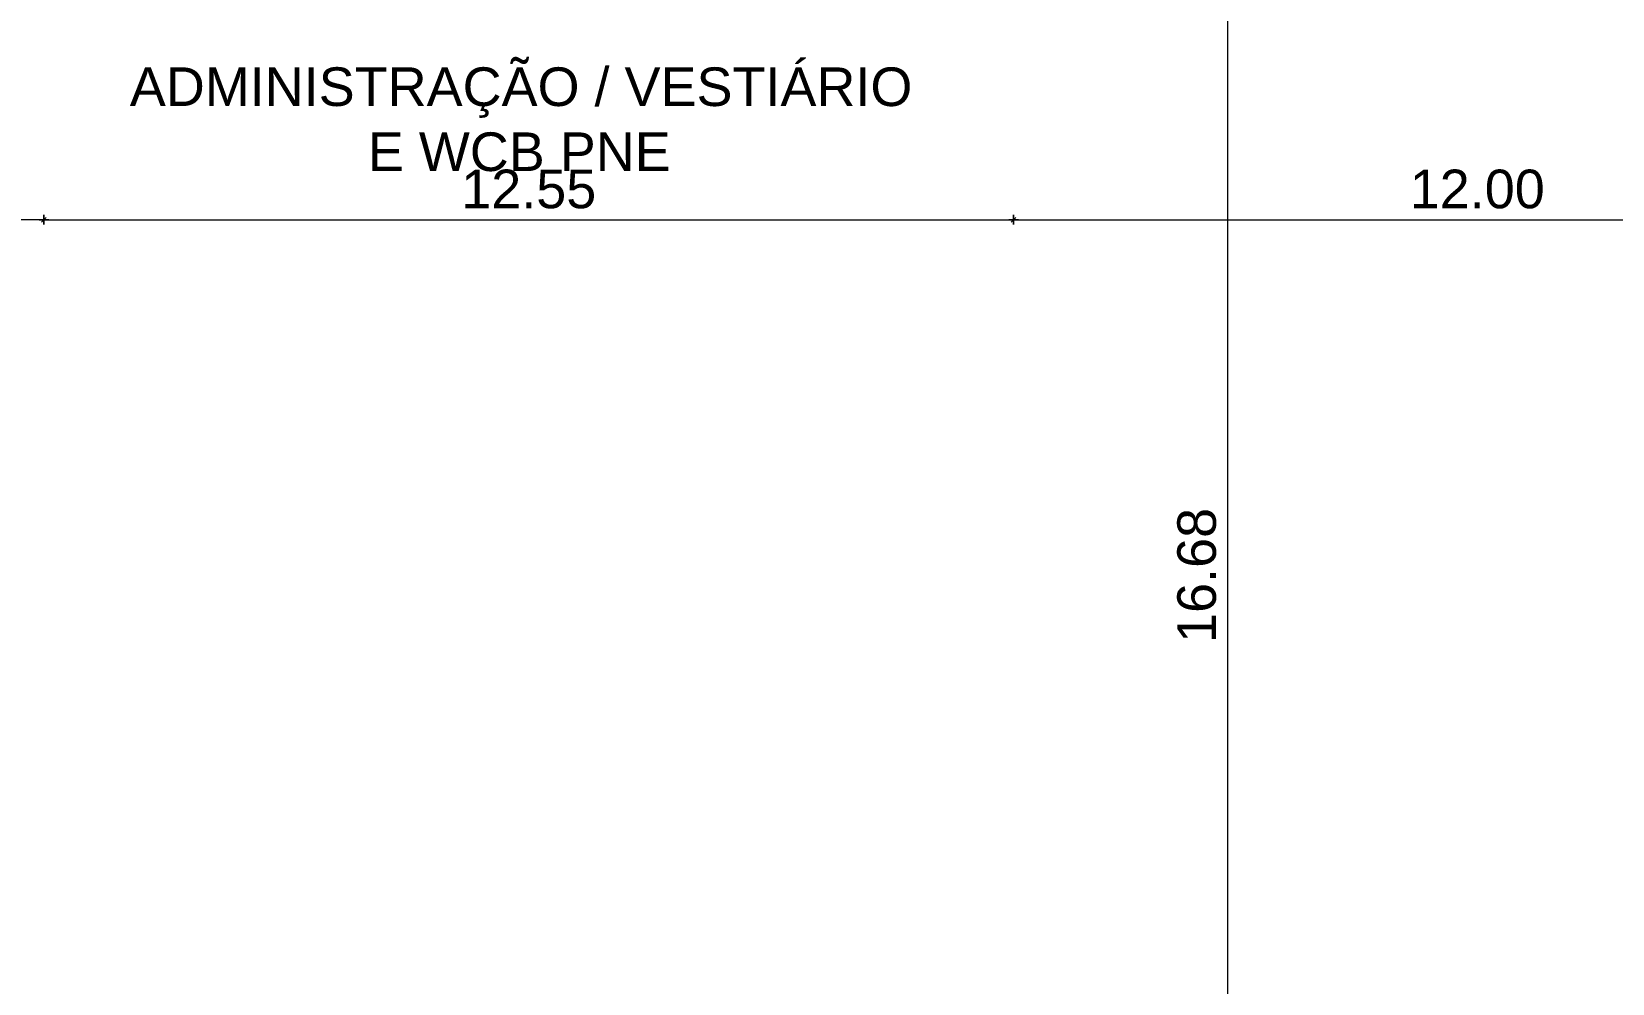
# Model space of a CAD drawing. Header units: metres. Extents: x 149 to 429, y -3 to 162.
# Drawn here: x 360.6 to 381.06, y 67.87 to 80.19 of the extents above; entities that cross this region are included whole.
import ezdxf

# ---------------------------------------------------------------- set-up
doc = ezdxf.new("R2010")
doc.units = ezdxf.units.M
doc.layers.add('1053_ARQ_BASE_MATADOURO_dwg', color=7, linetype='Continuous', lineweight=5, true_color=0x767676)
doc.layers.add('A-COTAS', color=7, linetype='Continuous', lineweight=9)
doc.layers.add('A-TEXTO1', color=7, linetype='Continuous', lineweight=5)
doc.styles.add('Arial_6', font='arial.ttf', dxfattribs={"height": 0.5})

# ---------------------------------------------------------------- blocks, each defined once
blk = doc.blocks.new('1053_ARQ_BASE_MATADOURO_dwg_PU-Tick-4039619-TÉRREO 1_20 - Dependente 2')
at = {"layer": 'A-COTAS', "color": 253, "true_color": 0xaaaaaa}
for p, q in [((1, 0), (-1, 0)), ((-0.5, -0.5), (0.5, 0.5)), ((0, -1), (0, 1))]:
    blk.add_line(p, q, dxfattribs=at)
blk = doc.blocks.new('1053_ARQ_BASE_MATADOURO_dwg_arq geral tgov-4039641-TÉRREO 1_20 - Dependente 2')
at = {"layer": 'A-COTAS', "color": 253, "true_color": 0xaaaaaa}
for p, q in [((39.466, -1.756), (39.466, -18.316)), ((24.086, -5.433), (-62.437, -5.433)), ((24.211, -5.433), (36.636, -5.433)), ((36.761, -5.433), (48.637, -5.433))]:
    blk.add_line(p, q, dxfattribs=at)
at = {"xscale": 0.0625, "yscale": 0.0625, "zscale": 0.0625, "rotation": 180}
for p in [(24.148, -5.433), (36.698, -5.433)]:
    blk.add_blockref('1053_ARQ_BASE_MATADOURO_dwg_PU-Tick-4039619-TÉRREO 1_20 - Dependente 2', p, dxfattribs=at)
at = {"xscale": 0.0625, "yscale": 0.0625, "zscale": 0.0625}
for p in [(24.148, -5.433), (36.698, -5.433)]:
    blk.add_blockref('1053_ARQ_BASE_MATADOURO_dwg_PU-Tick-4039619-TÉRREO 1_20 - Dependente 2', p, dxfattribs=at)
at = {"layer": 'A-COTAS', "char_height": 0.5, "width": 2.0932, "attachment_point": 2, "line_spacing_factor": 0.941778, "style": 'Arial_6'}
for s, insert in [('12.55', (30.423, -4.784)), ('12.00', (42.699, -4.784))]:
    blk.add_mtext(s, dxfattribs=dict(at, insert=insert))
at = {"layer": 'A-COTAS', "insert": (38.817, -10.036), "char_height": 0.5, "width": 2.0932, "attachment_point": 2, "rotation": 90, "line_spacing_factor": 0.941778, "style": 'Arial_6'}
blk.add_mtext('16.68', dxfattribs=at)
at = {"layer": 'A-TEXTO1', "char_height": 0.5, "attachment_point": 1, "rotation": 359.9922, "line_spacing_factor": 0.941778, "style": 'Arial_6'}
for s, insert, width in [('ADMINISTRAÇÃO / VESTIÁRIO', (25.26, -3.46), 12.08795), ('E WCB PNE', (28.341, -4.302), 4.67605)]:
    blk.add_mtext(s, dxfattribs=dict(at, insert=insert, width=width))
blk = doc.blocks.new('1053_ARQ_BASE_MATADOURO_dwg-3625622-TÉRREO 1_20 - Dependente 2')
blk.add_blockref('1053_ARQ_BASE_MATADOURO_dwg_arq geral tgov-4039641-TÉRREO 1_20 - Dependente 2', (130.21, 83.186))

msp = doc.modelspace()

# ---------------------------------------------------------------- block references
at = {"layer": '1053_ARQ_BASE_MATADOURO_dwg', "color": 253, "true_color": 0xaaaaaa}
msp.add_blockref('1053_ARQ_BASE_MATADOURO_dwg-3625622-TÉRREO 1_20 - Dependente 2', (206.405, 0), dxfattribs=at)

doc.saveas('drawing.dxf')
